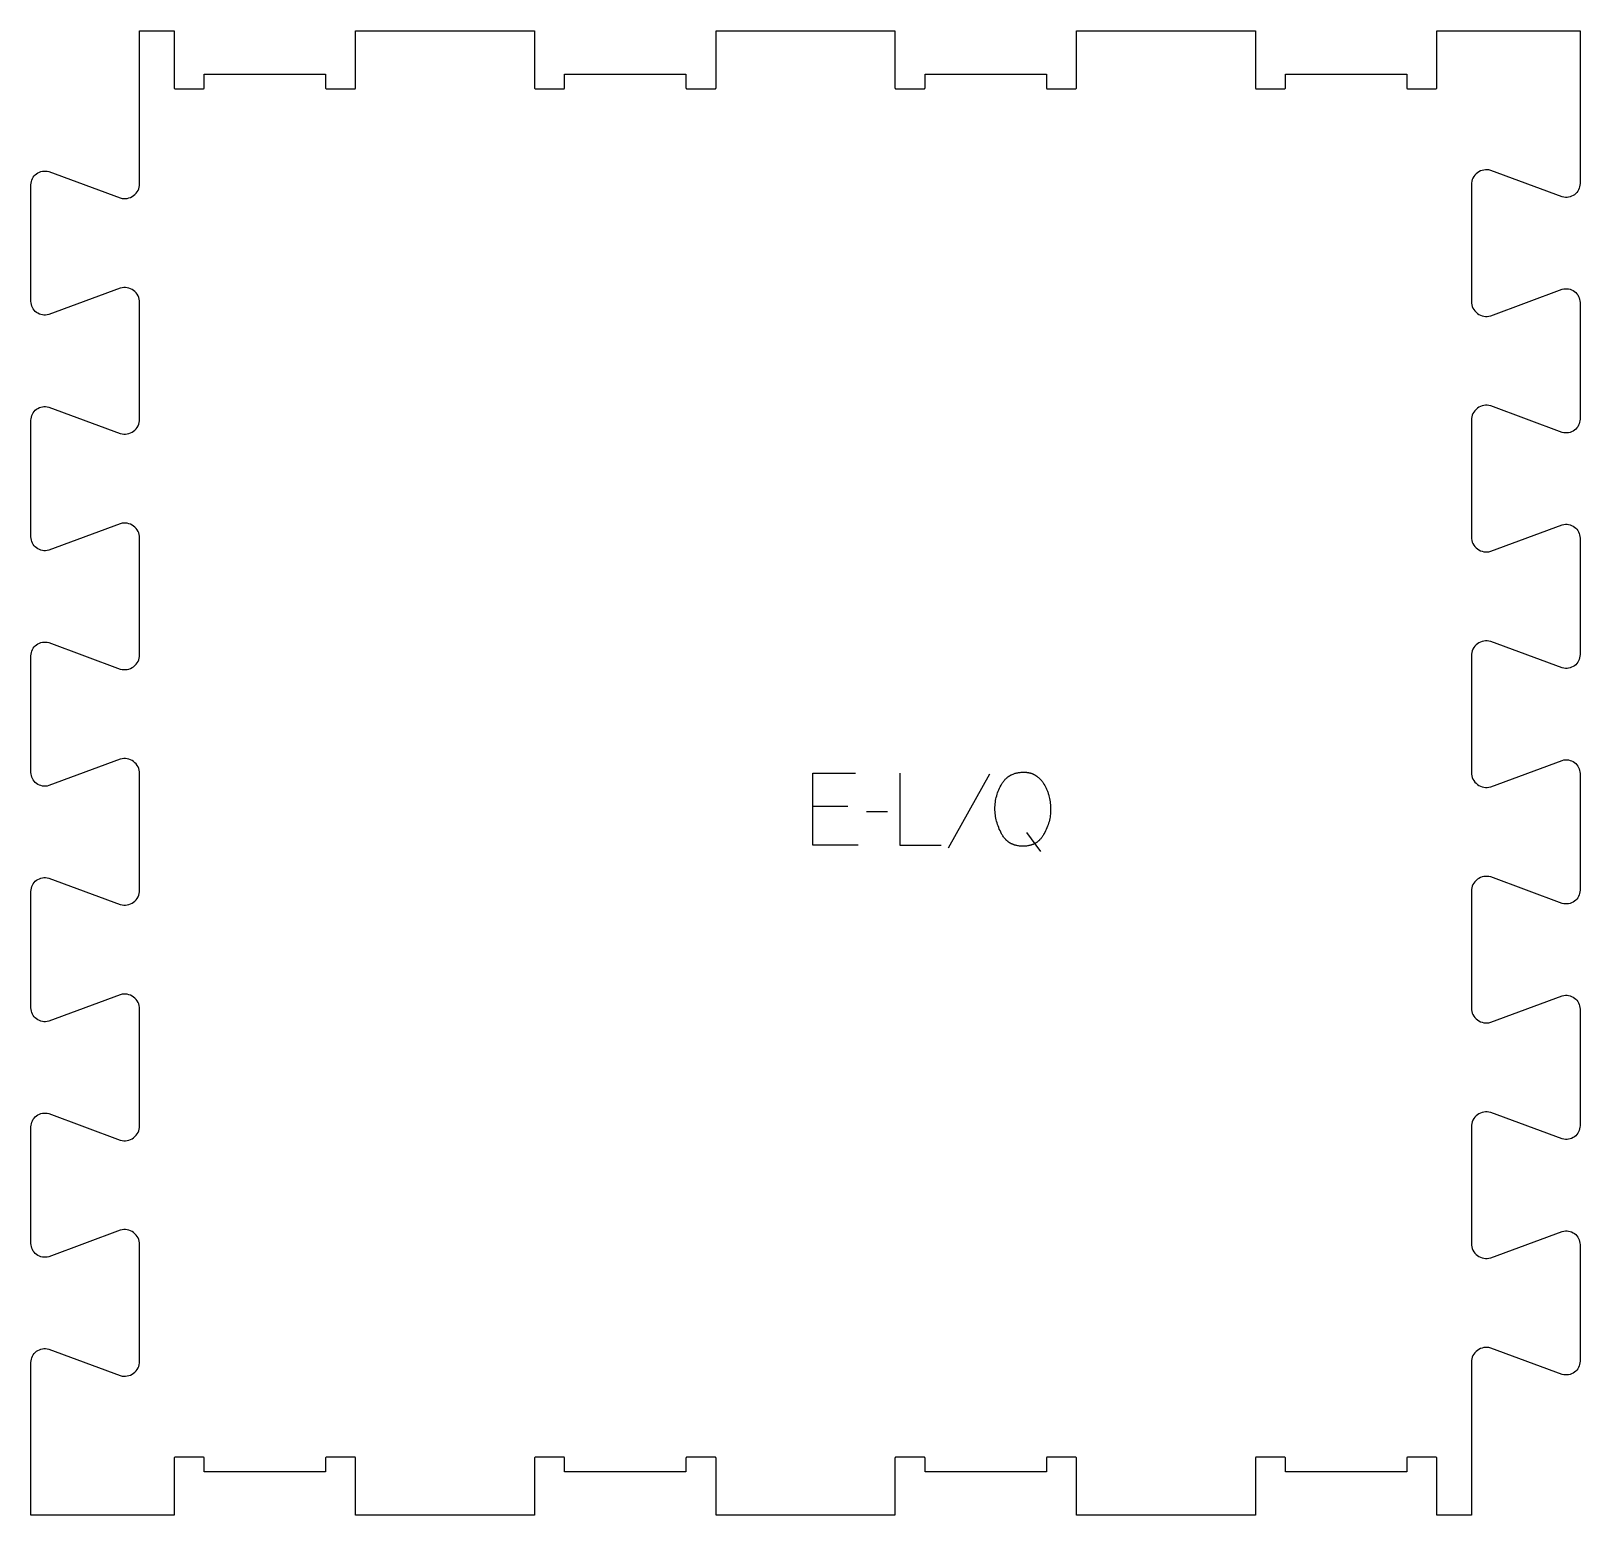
# Model space of a CAD drawing. Extents: x -322 to 322, y -309 to 309.
import ezdxf

# ---------------------------------------------------------------- set-up
doc = ezdxf.new("R2010")
doc.units = 0
doc.layers.add('1_ANYTOOL_1MMDEEP_LABELS_S', color=2, linetype='CONTINUOUS')
doc.layers.add('4_ANYTOOL_CUTTHROUGH_OUTSI', color=5, linetype='CONTINUOUS')

msp = doc.modelspace()

# ---------------------------------------------------------------- linework, layer by layer
at = {"layer": '1_ANYTOOL_1MMDEEP_LABELS_S'}
for p, q in [((76.54, -0.47), (59.36, -31.24)), ((17.66, -13.93), (3, -13.93)), ((34.16, -16.11), (25.37, -16.2)), ((97.89, -32.66), (92.06, -24.69))]:
    msp.add_line(p, q, dxfattribs=at)
for points in [[(21.94, -30), (3, -30), (3, 0), (20.83, 0)], [(39.3, 0), (39.3, -30), (56.4, -30)]]:
    msp.add_lwpolyline(points, dxfattribs=at)
msp.add_lwpolyline([(90.9, 0.34), (91.27, 0.34), (91.64, 0.32), (91.99, 0.29), (92.17, 0.27), (92.34, 0.25), (92.52, 0.22), (92.69, 0.2), (92.86, 0.17), (93.02, 0.13), (93.19, 0.1), (93.35, 0.06), (93.51, 0.01), (93.68, -0.03), (93.83, -0.08), (93.99, -0.13), (94.15, -0.19), (94.3, -0.24), (94.45, -0.3), (94.6, -0.37), (94.75, -0.43), (94.89, -0.5), (95.04, -0.57), (95.18, -0.65), (95.32, -0.73), (95.46, -0.81), (95.6, -0.89), (95.73, -0.98), (95.87, -1.06), (96.26, -1.34), (96.51, -1.53), (96.76, -1.73), (97, -1.94), (97.24, -2.15), (97.47, -2.36), (97.69, -2.59), (97.91, -2.82), (98.12, -3.05), (98.32, -3.3), (98.52, -3.55), (98.72, -3.8), (98.9, -4.06), (99.08, -4.33), (99.26, -4.6), (99.6, -5.17), (99.76, -5.46), (99.92, -5.75), (100.07, -6.05), (100.21, -6.35), (100.35, -6.66), (100.48, -6.96), (100.61, -7.27), (100.73, -7.59), (100.84, -7.91), (100.95, -8.23), (101.05, -8.56), (101.15, -8.89), (101.24, -9.22), (101.32, -9.56), (101.55, -10.58), (101.68, -11.26), (101.79, -11.93), (101.88, -12.59), (101.95, -13.24), (102, -13.89), (102.03, -14.54), (102.04, -15.17), (102.03, -15.81), (102, -16.45), (101.94, -17.08), (101.87, -17.72), (101.77, -18.36), (101.65, -19), (101.51, -19.63), (101.35, -20.27), (101.16, -20.91), (100.95, -21.55), (100.73, -22.18), (100.48, -22.82), (100.2, -23.46), (99.91, -24.1), (99.59, -24.73), (99.26, -25.37), (99.08, -25.69), (98.9, -25.99), (98.71, -26.28), (98.52, -26.57), (98.32, -26.84), (98.12, -27.1), (97.9, -27.36), (97.68, -27.6), (97.57, -27.72), (97.46, -27.84), (97.35, -27.95), (97.23, -28.06), (97.11, -28.17), (96.99, -28.28), (96.87, -28.38), (96.75, -28.48), (96.62, -28.58), (96.5, -28.67), (96.37, -28.77), (96.24, -28.86), (96.11, -28.95), (95.98, -29.03), (95.85, -29.12), (95.71, -29.2), (95.57, -29.27), (95.44, -29.35), (95.3, -29.42), (95.15, -29.5), (95.01, -29.56), (94.87, -29.63), (94.72, -29.69), (94.57, -29.75), (94.42, -29.81), (94.27, -29.87), (94.12, -29.92), (93.97, -29.97), (93.65, -30.07), (93.33, -30.15), (93.01, -30.23), (92.68, -30.29), (92.34, -30.35), (92, -30.39), (91.65, -30.43), (91.29, -30.45), (90.93, -30.47), (90.56, -30.47), (90.17, -30.47), (89.8, -30.45), (89.43, -30.43), (89.07, -30.39), (88.71, -30.34), (88.36, -30.29), (88.02, -30.22), (87.68, -30.15), (87.35, -30.06), (87.03, -29.97), (86.87, -29.91), (86.71, -29.86), (86.56, -29.8), (86.4, -29.74), (86.25, -29.68), (86.1, -29.62), (85.95, -29.55), (85.81, -29.48), (85.66, -29.41), (85.52, -29.33), (85.37, -29.25), (85.23, -29.18), (85.09, -29.09), (84.96, -29.01), (84.82, -28.92), (84.69, -28.83), (84.55, -28.74), (84.42, -28.64), (84.29, -28.55), (84.17, -28.45), (84.04, -28.34), (83.92, -28.24), (83.79, -28.13), (83.67, -28.02), (83.55, -27.91), (83.43, -27.79), (83.32, -27.67), (83.2, -27.55), (83.09, -27.43), (82.98, -27.31), (82.76, -27.05), (82.55, -26.78), (82.35, -26.5), (82.15, -26.21), (81.96, -25.91), (81.78, -25.6), (81.6, -25.29), (81.27, -24.64), (80.96, -23.99), (80.67, -23.34), (80.4, -22.69), (80.15, -22.04), (79.93, -21.39), (79.73, -20.74), (79.54, -20.09), (79.38, -19.44), (79.24, -18.79), (79.13, -18.14), (79.03, -17.48), (78.95, -16.83), (78.9, -16.18), (78.87, -15.52), (78.86, -14.87), (78.87, -14.18), (78.9, -13.49), (78.96, -12.81), (79.04, -12.13), (79.14, -11.46), (79.26, -10.8), (79.41, -10.14), (79.58, -9.49), (79.77, -8.85), (79.98, -8.21), (80.21, -7.58), (80.47, -6.95), (80.75, -6.33), (81.06, -5.71), (81.38, -5.1), (81.73, -4.5), (81.91, -4.2), (82.11, -3.91), (82.3, -3.63), (82.51, -3.36), (82.72, -3.1), (82.94, -2.85), (83.16, -2.61), (83.39, -2.38), (83.51, -2.27), (83.63, -2.16), (83.75, -2.05), (83.88, -1.95), (84, -1.84), (84.13, -1.74), (84.25, -1.64), (84.38, -1.55), (84.52, -1.46), (84.65, -1.36), (84.78, -1.28), (84.92, -1.19), (85.06, -1.11), (85.2, -1.02), (85.34, -0.94), (85.48, -0.87), (85.62, -0.79), (85.77, -0.72), (86.06, -0.58), (86.37, -0.46), (86.68, -0.34), (86.99, -0.23), (87.32, -0.13), (87.64, -0.04), (87.98, 0.04), (88.32, 0.11), (88.67, 0.17), (89.03, 0.22), (89.39, 0.27), (89.76, 0.3), (90.13, 0.32), (90.51, 0.34)], close=True, dxfattribs=at)
at = {"layer": '4_ANYTOOL_CUTTHROUGH_OUTSI'}
msp.add_lwpolyline([(277.14, -245.25), (277.14, -308.75), (262.75, -308.75), (262.75, -285, 0.414214), (262.5, -284.75), (250.5, -284.75, 0.414214), (250.25, -285), (250.25, -290.75), (199.75, -290.75), (199.75, -285, 0.414214), (199.5, -284.75), (187.5, -284.75, 0.414214), (187.25, -285), (187.25, -308.75), (112.75, -308.75), (112.75, -285, 0.414214), (112.5, -284.75), (100.5, -284.75, 0.414214), (100.25, -285), (100.25, -290.75), (49.75, -290.75), (49.75, -285, 0.414214), (49.5, -284.75), (37.5, -284.75, 0.414214), (37.25, -285), (37.25, -308.75), (-37.25, -308.75), (-37.25, -285, 0.414214), (-37.5, -284.75), (-49.5, -284.75, 0.414214), (-49.75, -285), (-49.75, -290.75), (-100.25, -290.75), (-100.25, -285, 0.414214), (-100.5, -284.75), (-112.5, -284.75, 0.414214), (-112.75, -285), (-112.75, -308.75), (-187.25, -308.75), (-187.25, -285, 0.414214), (-187.5, -284.75), (-199.5, -284.75, 0.414214), (-199.75, -285), (-199.75, -290.75), (-250.25, -290.75), (-250.25, -285, 0.414214), (-250.5, -284.75), (-262.5, -284.75, 0.414214), (-262.75, -285), (-262.75, -308.75), (-322.36, -308.75), (-322.36, -245.25, -0.501977), (-314.97, -239.74), (-285.2, -250.73, 0.015604), (-285.18, -250.74, 0.502397), (-277.14, -244.75), (-277.14, -196.25, 0.502391), (-285.18, -190.26, 0.015611), (-285.2, -190.27), (-314.97, -201.26, -0.501976), (-322.36, -195.75), (-322.36, -147.25, -0.501977), (-314.97, -141.74), (-285.2, -152.73, 0.015604), (-285.18, -152.74, 0.502397), (-277.14, -146.75), (-277.14, -98.25, 0.502391), (-285.18, -92.26, 0.015611), (-285.2, -92.27), (-314.97, -103.26, -0.501976), (-322.36, -97.75), (-322.36, -49.25, -0.501977), (-314.97, -43.74), (-285.2, -54.73, 0.015604), (-285.18, -54.74, 0.502397), (-277.14, -48.75), (-277.14, -0.25, 0.502391), (-285.18, 5.74, 0.015611), (-285.2, 5.73), (-314.97, -5.26, -0.501976), (-322.36, 0.25), (-322.36, 48.75, -0.501977), (-314.97, 54.26), (-285.2, 43.27, 0.015604), (-285.18, 43.26, 0.502397), (-277.14, 49.25), (-277.14, 97.75, 0.502391), (-285.18, 103.74, 0.015611), (-285.2, 103.73), (-314.97, 92.74, -0.501976), (-322.36, 98.25), (-322.36, 146.75, -0.501977), (-314.97, 152.26), (-285.2, 141.27, 0.015604), (-285.18, 141.26, 0.502397), (-277.14, 147.25), (-277.14, 195.75, 0.502391), (-285.18, 201.74, 0.015611), (-285.2, 201.73), (-314.97, 190.74, -0.501976), (-322.36, 196.25), (-322.36, 244.75, -0.501977), (-314.97, 250.26), (-285.2, 239.27, 0.015604), (-285.18, 239.26, 0.502397), (-277.14, 245.25), (-277.14, 308.75), (-262.75, 308.75), (-262.75, 285, 0.414214), (-262.5, 284.75), (-250.5, 284.75, 0.414214), (-250.25, 285), (-250.25, 290.75), (-199.75, 290.75), (-199.75, 285, 0.414214), (-199.5, 284.75), (-187.5, 284.75, 0.414214), (-187.25, 285), (-187.25, 308.75), (-112.75, 308.75), (-112.75, 285, 0.414214), (-112.5, 284.75), (-100.5, 284.75, 0.414214), (-100.25, 285), (-100.25, 290.75), (-49.75, 290.75), (-49.75, 285, 0.414214), (-49.5, 284.75), (-37.5, 284.75, 0.414214), (-37.25, 285), (-37.25, 308.75), (37.25, 308.75), (37.25, 285, 0.414214), (37.5, 284.75), (49.5, 284.75, 0.414214), (49.75, 285), (49.75, 290.75), (100.25, 290.75), (100.25, 285, 0.414214), (100.5, 284.75), (112.5, 284.75, 0.414214), (112.75, 285), (112.75, 308.75), (187.25, 308.75), (187.25, 285, 0.414214), (187.5, 284.75), (199.5, 284.75, 0.414214), (199.75, 285), (199.75, 290.75), (250.25, 290.75), (250.25, 285, 0.414214), (250.5, 284.75), (262.5, 284.75, 0.414214), (262.75, 285), (262.75, 308.75), (322.36, 308.75), (322.36, 245.25, -0.501977), (314.97, 239.74), (285.2, 250.73, 0.015604), (285.18, 250.74, 0.502397), (277.14, 244.75), (277.14, 196.25, 0.502391), (285.18, 190.26, 0.015611), (285.2, 190.27), (314.97, 201.26, -0.501976), (322.36, 195.75), (322.36, 147.25, -0.501977), (314.97, 141.74), (285.2, 152.73, 0.015604), (285.18, 152.74, 0.502397), (277.14, 146.75), (277.14, 98.25, 0.502391), (285.18, 92.26, 0.015611), (285.2, 92.27), (314.97, 103.26, -0.501976), (322.36, 97.75), (322.36, 49.25, -0.501977), (314.97, 43.74), (285.2, 54.73, 0.015604), (285.18, 54.74, 0.502397), (277.14, 48.75), (277.14, 0.25, 0.502391), (285.18, -5.74, 0.015611), (285.2, -5.73), (314.97, 5.26, -0.501976), (322.36, -0.25), (322.36, -48.75, -0.501977), (314.97, -54.26), (285.2, -43.27, 0.015604), (285.18, -43.26, 0.502397), (277.14, -49.25), (277.14, -97.75, 0.502391), (285.18, -103.74, 0.015611), (285.2, -103.73), (314.97, -92.74, -0.501976), (322.36, -98.25), (322.36, -146.75, -0.501977), (314.97, -152.26), (285.2, -141.27, 0.015604), (285.18, -141.26, 0.502397), (277.14, -147.25), (277.14, -195.75, 0.502391), (285.18, -201.74, 0.015611), (285.2, -201.73), (314.97, -190.74, -0.501976), (322.36, -196.25), (322.36, -244.75, -0.501977), (314.97, -250.26), (285.2, -239.27, 0.015604), (285.18, -239.26, 0.502397)], format="xyb", close=True, dxfattribs=at)

doc.saveas('drawing.dxf')
